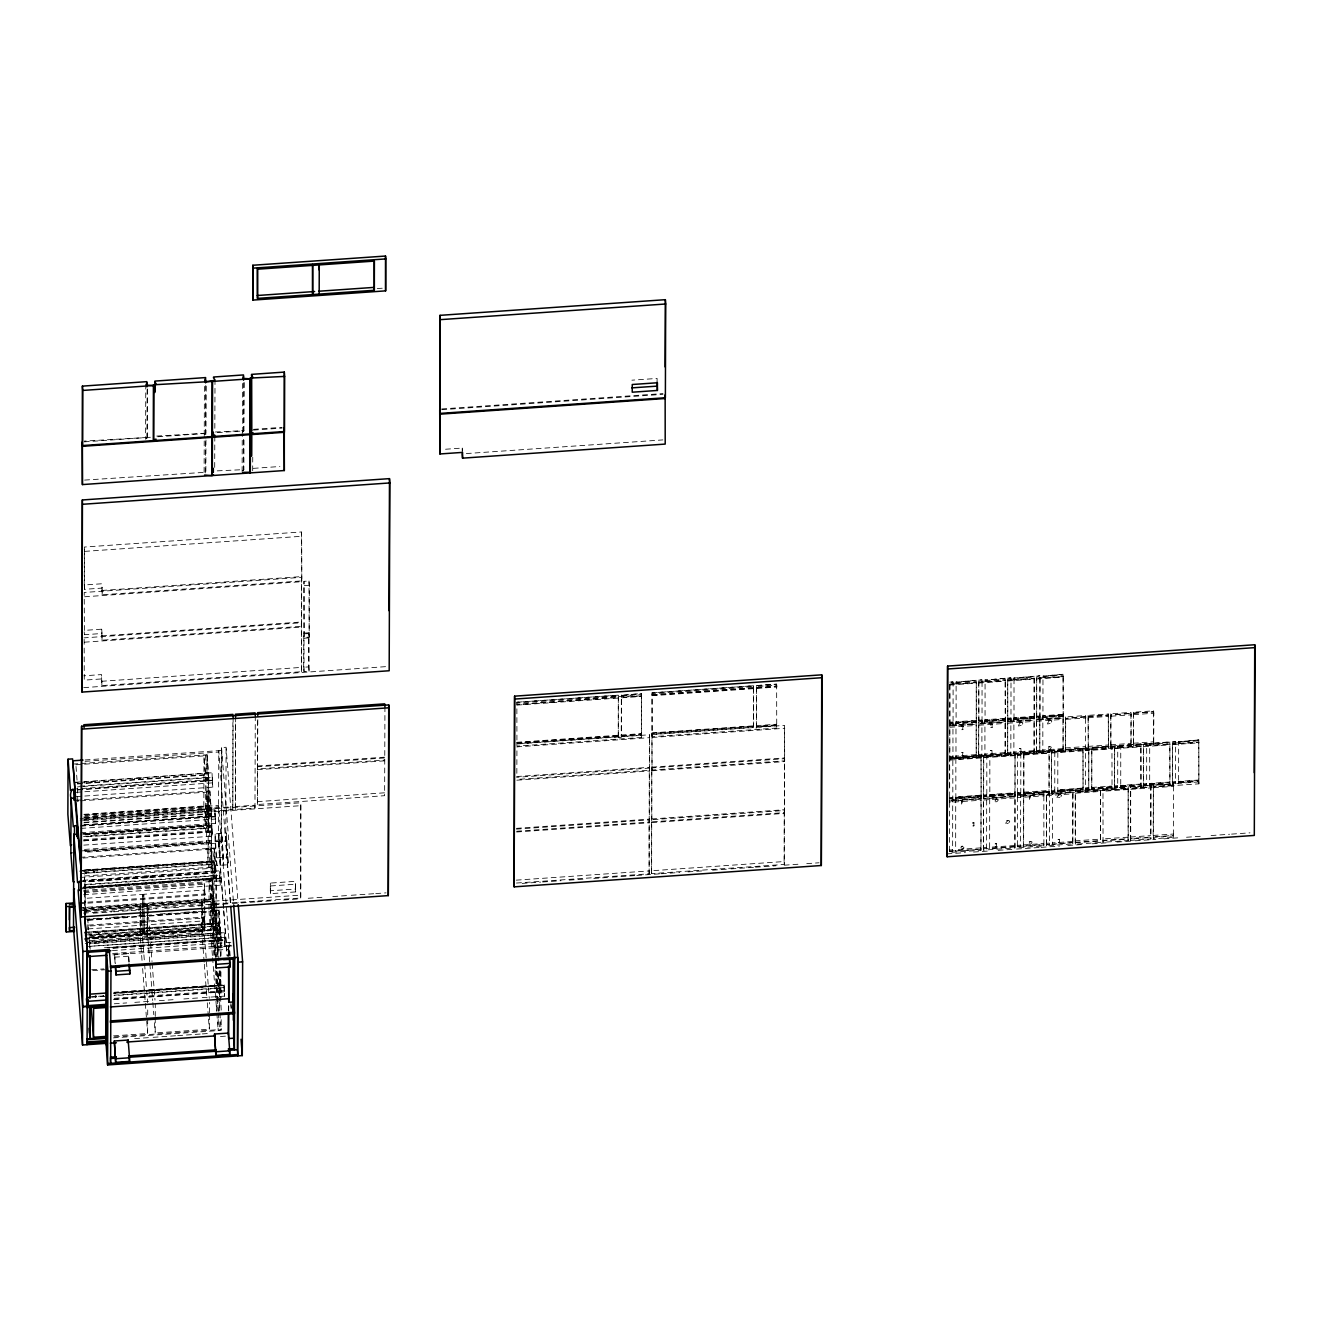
<?xml version="1.0" encoding="UTF-8"?>
<svg xmlns="http://www.w3.org/2000/svg" width="1321" height="1321" viewBox="0 0 1321 1321"><rect width="100%" height="100%" fill="white"/><g stroke="black" fill="none" stroke-linecap="round" stroke-linejoin="round"><path stroke-width="0.75" stroke-dasharray="5 3.75" d="M77.757 801.764L77.559 786.391L208.718 777.276L208.536 828.317L83.487 837.002M78.649 801.005L77.13 800.642M84.23 584.988L84.362 547.043L301.617 531.95L301.799 580.91L102.163 594.78L101.866 583.766L84.23 584.988L84.561 589.315L102.196 588.076L101.866 583.766M84.164 639.314L84.263 680.133L101.882 678.911L101.552 674.585L83.917 675.807M101.7 629.176L102.031 633.502L84.412 634.724L84.214 592.452L301.469 577.36L301.65 626.319L102.014 640.19L101.7 629.176L84.082 630.398M84.561 589.315L84.362 547.043M84.197 783.254L84.214 781.949M84.775 914.248L84.874 881.586M85.006 915.073L85.105 884.459L85.254 914.115M85.436 873.082C86.476 869.383 86.872 875.972 85.436 872.504M85.436 914.611L85.452 908.782L202.262 900.658L202.394 932.709L85.584 940.833M85.898 819.301C88.045 816.758 85.023 820.358 87.12 819.02M85.667 915.552L85.452 908.782M85.948 913.026L85.964 908.898L86.278 912.96M87.764 929.67L87.797 919.466L88.557 929.918M89.63 947.52L89.646 943.442M89.861 946.315L224.553 937.415L224.785 940.535L112.483 948.346M90.109 949.452L90.109 946.761M90.224 935.103C92.371 932.56 89.349 936.16 91.446 934.822M90.621 881.008C92.916 878.779 89.564 881.966 91.876 880.876M90.703 836.309C93.081 834.145 89.58 837.332 91.958 836.21M91.132 782.362C93.543 780.249 90.043 783.469 92.387 782.28M93.477 872.504C94.617 868.871 94.765 875.328 93.494 871.926M93.923 818.574C96.317 816.444 92.817 819.681 95.178 818.492M95.971 995.704L95.475 997.338L95.211 995.671M95.393 942.864C96.714 941.047 96.235 944.069 95.393 942.286M98.249 934.36C100.611 932.263 97.242 935.351 99.504 934.277M98.712 880.579C100.891 878.118 97.82 881.619 99.934 880.347M301.469 577.36L301.485 671.729L101.849 685.599L101.552 674.585M101.849 685.599L101.882 678.911M102.014 640.19L102.031 633.502M102.163 594.78L102.196 588.076M103.996 996.678L103.005 995.654L103.996 996.1M103.434 942.286C105.779 940.172 102.411 943.277 104.706 942.203M115.059 963.092L114.613 954.29L128.467 953.333L129.177 962.58M128.913 962.134L128.467 953.333M139.085 833.122C141.149 830.744 138.193 833.766 140.29 832.99M139.481 779.043C141.826 776.781 138.358 780.084 140.72 778.895M142.024 960.4L139.993 933.997L140.059 911.325M140.076 909.261L140.092 905.133L140.406 909.195M140.802 911.721L140.703 937.002L140.587 904.951L140.819 907.824M141.826 869.185C144.105 867.104 140.769 870.044 143.081 869.185M142.305 815.404C144.352 812.943 141.364 816.081 143.51 815.255M142.503 894.367L143.13 934.74L142.503 894.367L84.098 898.429M143.758 894.284L144.385 934.657L143.758 894.284L204.177 890.073L204.871 909.938M145.772 384.13L145.591 439.249L146.912 437.928M146.945 438.308L147.126 385.237M147.275 437.614L147.506 388.324M146.631 931.189C148.662 928.729 145.673 931.883 147.836 931.041M147.011 877.111C149.372 874.882 145.954 878.168 148.266 876.962M147.325 915.156L147.258 936.539L147.143 904.489L147.341 913.207M149.719 961.903L147.539 933.468L147.638 904.604L152.014 961.473M113.556 1035.879L147.638 1033.501L147.704 1017.005M147.704 1014.941L147.737 1006.701M151.337 992.897C153.698 990.667 150.28 993.953 152.592 992.748M151.783 938.967C154.062 936.919 150.792 939.743 153.038 938.967M209.379 1014.792L209.329 1029.224L155.201 1032.972L155.251 1018.541M155.251 1016.493L155.3 1004.109M204.161 962.2L201.667 929.72L201.766 900.856L209.263 998.329M202.394 932.709L202.245 908.435M202.245 906.503L202.262 900.658M204.111 472.175L204.243 435.93M204.243 435.17L204.425 380.052M203.517 828.614C205.696 826.17 202.641 829.638 204.738 828.383M203.83 806.471L203.995 755.43L205.515 755.331L206.984 774.965L208.503 774.866L207.017 755.678L205.515 755.331M205.267 472.901L205.581 437.053M205.597 434.229L205.779 381.175M204.177 890.073L204.078 920.869L143.659 925.063M79.144 903.762L205.019 895.011L204.194 883.221L80.35 891.824M205.96 440.042L205.861 472.258L84.131 480.117M204.54 434.295L205.993 433.238L206.175 380.167M205.184 774.453C204.061 774.7 203.962 773.809 205.184 773.875M204.871 911.985L204.805 930.463L204.078 918.078L88.342 926.12M205.019 895.011L204.194 883.221M205.531 828.515L205.762 831.636L207.281 831.074M206.274 864.661C208.619 862.547 205.217 865.635 207.529 864.595M209.775 811.177L208.289 791.527L206.786 791.642L206.604 842.666L208.124 842.567M80.977 763.521L207.017 754.753L206.852 806.718L84.858 815.189M207.034 828.416L207.281 831.536M207.447 780.496L207.199 777.854M207.958 810.665C206.869 810.896 206.885 810.087 207.958 810.087M208.305 864.727L208.553 867.847L210.056 867.27M208.784 830.959L208.784 831.883L206.852 805.793L205.333 805.893L206.819 825.542L208.322 824.965M208.999 909.459L209.098 879.522L210.584 899.155M75.627 800.295L209.808 790.965L209.626 842.914L83.586 851.682M209.379 1012.728L209.412 1002.424M209.824 864.628L210.056 867.732M209.989 814.05L210.237 816.708M210.534 910.681L210.468 930.645L208.999 910.995M210.551 908.683L210.584 898.693M210.7 933.518L88.656 941.543M211.03 926.516C212.367 924.799 211.921 927.771 211.03 925.938M211.459 872.587C213.837 870.473 210.369 873.528 212.731 872.52M211.575 867.17L211.575 868.095L209.626 841.989L208.124 842.104L209.593 861.738L211.112 861.176M83.52 840.817L212.054 831.9L211.822 824.931L79.425 834.129M75.314 782.263L212.004 772.768L75.314 782.726M76.073 796.646L212.764 787.151L212.235 777.491L77.559 786.854M212.021 908.848L212.12 878.845L79.97 888.026M83.817 845.126L212.351 836.193L211.822 824.931M77.79 789.975L212.483 780.612L212.483 779.456L75.792 788.951M212.202 933.419L213.721 932.841M212.681 848.594L214.2 848.957L216.05 872.933L214.53 873.032L212.681 848.594L211.178 848.693L213.028 872.686L212.846 923.709M212.764 787.151L212.004 772.768M214.696 467.419L214.811 435.203M214.828 428.301L215.009 379.325M213.49 930.43L213.556 910.466M213.573 908.65L213.606 898.495L80.928 907.709M213.721 933.303L213.82 901.368L212.12 879.769L210.617 879.406L212.087 899.056L214.019 899.056L216.33 929.951L88.243 938.851M80.02 857.346L214.2 848.032L214.019 899.981L79.838 909.31M214.844 868.095L214.613 861.127L80.185 870.473M84.214 818.046L214.795 808.964L80.135 818.789M214.58 926.483L214.811 929.604L213.308 929.703M214.745 875.906L214.993 878.564M80.895 832.709L215.554 823.346L215.026 813.703L80.598 823.049M215.257 956.123L214.811 947.322L228.649 946.364L229.375 955.611M80.482 881.751L215.141 872.388L214.613 861.127M215.059 841.56L215.092 833.865L226.419 833.072L228.236 864.743L216.908 865.536L215.059 841.56L226.386 840.767L226.419 833.072M80.829 826.153L215.273 816.824L215.273 815.668L80.614 825.014M215.554 823.346L214.795 808.964M215.785 988.389C218.18 986.259 214.663 989.396 217.04 988.306M215.769 959.558L216.05 872.471L83.372 881.685M216.215 934.442C217.404 930.81 217.503 937.349 216.231 933.864M216.149 910.053L216.083 926.368L89.002 935.202M216.149 908.006L216.264 875.344L83.586 884.558M216.33 929.951L216.33 929.026M214.2 848.032L216.495 878.927L216.264 875.806M216.908 865.536L215.092 833.865M216.644 1010.961L216.677 1002.986M216.694 1000.988L216.76 979.026L219.781 979.274L219.699 1000.591M217.453 910.45L218.956 910.813L220.805 934.789L219.286 934.888L217.453 910.45L215.934 910.565L217.783 934.541L217.701 956.998M217.602 985.565L217.651 971.282L219.748 998.56M221.152 1029.472L218.13 1030.149L218.163 1018.161M218.196 1010.185L216.182 971.48M218.064 991.097L219.583 990.998M218.873 833.65L220.69 865.338L218.873 833.65L221.895 833.452L223.711 865.123L221.895 833.386M218.791 960.912L218.956 909.888L208.801 910.598M84.461 933.072L219.121 923.726L88.54 933.253M219.336 988.339L219.583 991.46M219.517 937.778L219.748 940.42M219.6 929.951L219.369 922.999L84.94 932.329M83.619 894.713L220.31 885.202L219.781 875.559L85.105 884.921M82.86 880.331L219.55 870.836L82.86 880.793M85.337 888.042L220.029 878.68L220.029 877.524L83.339 887.018M219.699 1002.54L219.666 1010.284L218.163 1010.4M219.369 922.999L219.897 934.261L219.121 923.726M220.31 885.202L219.55 870.836M220.673 970.869L220.624 985.35L113.87 992.781M220.723 956.833L220.805 934.327L85.238 943.607M221.251 841.328L221.565 747.57L226.106 747.257L238.044 902.59M220.904 971.909L220.855 988.24L114.101 995.654M220.954 955.578L221.02 937.2L88.358 946.414M113.391 1037.877L221.152 1030.397L221.185 1017.847M221.218 1010.086L219.203 971.728M113.342 999.303L221.086 991.807L221.086 990.882M218.956 909.888L221.268 940.783L221.02 937.662M113.705 993.243L223.876 985.582L113.705 993.706M224.355 991.823L224.141 984.855L114.134 992.5M87.615 942.187L224.306 932.692L87.615 942.649M224.141 984.855L224.653 996.117L223.876 985.582M112.863 954.868L225.065 947.074L224.306 932.692M230.498 902.326L225.775 841.015L226.106 747.257M228.351 1010.697L228.384 1004.819M228.55 956.14L228.583 946.183L231.935 945.952M228.649 946.364L228.649 949.254L214.795 950.212M228.698 1011.093L228.731 1005.215M228.896 956.47L228.913 950.493M80.119 820.176L232.81 809.624L232.876 722.604M232.81 809.624L233.123 717.27M255.283 715.734L254.97 808.089L235.336 809.459L235.402 722.422M235.336 809.459L235.65 717.088M242.123 471.547L242.255 433.288M242.8 432.215L242.437 377.41M243.477 470.639L243.411 434.015M243.609 431.587L243.791 378.533M242.42 470.672L243.873 469.615L243.989 437.4M217.354 432.611L243.939 430.894L244.17 381.604M252.691 470.821L252.74 456.719M384.939 706.718L384.626 795.688L257.496 804.522L257.397 766.791L384.527 757.957M257.496 804.522L257.545 720.886M257.793 719.648L257.612 768.888L384.758 760.054M270.31 890.783L270.343 883.088L295.508 881.338L295.706 891.906L270.524 893.657L270.31 890.783L295.491 889.033L295.508 881.338M270.524 893.657L270.343 883.088M83.454 913.108L300.726 898.016L300.808 802.788L83.553 817.881M301.485 671.729L301.32 622.769L84.049 637.861M301.799 580.91L301.617 531.95M300.726 898.016L300.808 802.788M303.681 667.237L303.797 633.915L308.833 633.568L309.048 671.2L304.012 671.563L303.681 667.237L308.718 666.89L308.833 633.568M304.012 671.563L303.979 581.339L308.998 580.992L309.345 585.302L309.164 637.118L304.127 637.465L303.979 581.339M309.164 637.118L308.998 580.992M462.218 453.846L462.234 448.067L443.361 449.388M516.858 702.211L618.311 695.16L516.858 702.211L516.94 746.101L641.544 737.448L641.478 693.542L621.332 695.407L641.478 693.542M516.841 773.33L516.94 746.877L649.602 737.663L649.387 734.773L516.709 744.004M641.445 735.087L621.299 736.491L621.431 697.306L641.577 695.903L641.461 694.466L621.332 695.87L621.299 737.415L618.278 737.613L618.162 735.714L516.709 742.765M618.278 737.613L618.311 696.084L516.858 703.119M618.311 695.16L618.278 736.689L516.825 743.74M621.184 735.962L641.329 734.113L621.184 735.962L621.299 737.415M641.544 737.448L641.461 694.466M641.577 695.903L621.448 696.382L516.957 704.572L618.41 697.521M516.461 883.039L649.139 873.808L649.09 819.912L516.428 829.126M649.139 873.808L649.272 768.112L516.594 777.326M516.643 831.239L649.321 822.009L649.387 734.773M649.602 737.663L649.486 770.209L516.825 779.44M651.435 870.77L651.616 819.73L784.278 810.516L784.327 864.429L651.649 873.643L651.435 870.77L784.113 861.54L784.278 810.516M651.649 873.643L651.781 767.93L784.459 758.716L784.509 812.63L651.831 821.844L651.781 767.93M651.897 734.608L784.575 725.394L784.674 760.83L652.013 770.044L652.046 693.74L753.498 686.689L753.465 727.293L652.013 734.344M651.897 733.37L753.366 726.319L651.897 733.37L652.013 770.044M652.046 692.815L753.498 685.764L652.046 692.815L652.128 736.705L776.731 728.053L776.649 685.071L756.52 686.474L756.487 728.02L753.465 728.218L753.498 686.689M657.082 382.281L657.098 378.433L631.917 380.184M652.145 694.714L776.765 686.045M756.52 685.549L776.665 684.146L756.52 685.549L756.619 687.448M756.52 686.474L756.487 727.095L776.632 725.691M784.509 812.63L784.575 725.394M949.469 787.035L949.568 758.171L952.837 757.94L952.821 798.561L949.535 799.255L952.821 799.023M955.859 757.28L981.041 755.067L981.123 798.957L949.65 801.153L949.799 723.66L953.068 723.446L953.102 682.825L949.816 683.056L949.799 758.898L976.236 757.049L976.12 720.853L955.975 722.257M949.832 682.131L953.102 681.9L949.832 682.131L949.915 726.022L976.335 724.189L976.269 680.282L956.123 682.148L976.269 680.282M949.65 802.375L949.469 852.491L980.942 850.295L981.123 800.196L981.008 798.759L949.535 800.939L952.804 800.245L952.705 797.124L949.436 797.356L949.65 802.375L981.123 800.196M949.37 851.517L952.639 851.285L952.705 798.809L949.419 799.04M949.37 851.054L980.826 849.32L955.661 851.071L955.727 798.611L980.892 796.86M976.12 755.612L955.975 757.478L955.975 723.479L976.12 722.075M976.236 757.049L976.236 721.827L956.09 723.231L956.123 682.61L976.252 681.207L976.236 722.29L956.09 723.693M978.63 755.447L981.899 755.678L981.916 721.679L978.63 721.91L978.745 723.347L982.015 723.115L981.916 720.919L978.63 721.134L981.916 720.457M978.745 756.883L978.745 723.809L1005.182 721.976L1005.182 755.051L978.745 756.883L978.531 754.473L978.745 721.646L982.031 721.431L982.048 680.81L978.778 681.042L978.861 724.024L1005.298 722.174L1005.215 678.284L985.07 680.133L1005.215 678.284M978.778 680.117L982.048 679.886L978.778 680.117L978.861 724.024M980.942 850.295L981.008 796.596L955.843 798.346L955.859 757.726L981.041 755.992L981.123 798.957M983.518 798.578L1014.99 796.398L1015.106 797.834L1014.924 847.933L983.468 850.13L983.418 796.679L986.688 796.447L986.622 848.924L983.352 849.155M983.468 850.13L983.551 755.81L986.82 755.579L986.804 796.2L983.534 796.431M986.936 756.553L983.666 757.247L986.936 757.016C988.785 753.399 980.942 754.241 983.782 757.759L983.633 798.792L1015.106 796.596L1015.023 752.706L1015.139 755.067L989.957 756.817L989.842 754.918L1015.023 753.168M1005.066 753.614L984.921 755.463L984.921 721.464L1005.066 720.077M1014.825 846.959L989.644 848.709L989.71 796.249L1014.875 794.499L1014.99 795.936L989.825 797.686L989.71 794.548L1014.891 792.798L1015.023 753.63L989.842 755.364L989.825 795.985L1014.99 794.235M1005.182 755.051L1005.182 719.813L985.053 721.216L985.07 680.596L1005.215 679.209L1005.314 680.645L985.185 682.032L985.07 679.671M1005.298 722.174L1005.215 679.209M1007.593 753.432L1010.862 753.664L1010.862 719.664L1007.593 719.895M1007.692 754.869L1007.708 719.648L1010.978 719.417L1010.994 678.796L1007.725 679.027L1007.692 754.869L1034.128 753.036L1034.029 716.824L1013.884 718.228M1007.725 678.102L1010.994 677.871L1007.725 678.102L1007.807 722.009L1034.244 720.16L1034.161 676.269L1014.016 678.119L1034.161 676.269M1034.013 751.599L1013.884 753.449L1013.884 719.466L1034.013 718.063M1014.924 847.933L1014.875 794.499M1015.139 755.067L989.957 756.355M1043.772 844.945L1023.626 846.348L1023.692 793.888L1043.838 792.484L1043.887 845.935L1017.451 847.768L1017.533 753.449L1020.819 753.218L1020.918 754.654L1017.649 754.885L1017.533 753.449M1017.335 846.794L1020.605 846.563L1020.671 794.086L1017.401 794.317M1020.819 753.218L1020.786 793.838L1017.517 794.07M1023.808 794.548L1023.825 753.003L1049.006 751.269L1048.99 792.336L1020.786 794.763L1020.671 792.402L1017.401 792.633L1017.616 796.431L1049.089 794.235L1049.237 753.218L1049.006 750.345L1023.841 752.095L1023.94 753.994L1049.122 752.243M1023.626 846.348L1023.692 793.888M1023.825 753.003L1023.808 793.624L1048.99 792.336M1023.94 753.994L1020.918 753.73M1034.128 753.036L1034.161 677.194L1014.016 678.581L1014 719.202L1034.128 717.798M1034.029 716.824L1013.884 718.69M1036.638 719.78L1063.075 717.947L1063.19 719.384L1063.075 751.022L1036.655 752.854L1036.539 717.881L1039.809 717.65L1039.809 751.649L1036.539 751.88M1036.655 752.854L1036.539 716.659L1039.809 716.428L1039.809 751.649M1042.946 718.112L1036.655 718.096L1036.671 677.013L1039.957 676.781L1039.924 717.402L1036.655 717.633M1036.688 676.088L1039.957 675.857L1036.688 676.088L1036.754 719.995L1063.19 718.162L1063.108 674.255L1042.979 676.121L1063.108 674.255M1039.809 716.428L1036.539 717.121M1039.924 717.402L1039.957 675.857M1062.976 750.047L1042.83 751.451L1042.83 717.452L1062.976 716.048L1063.075 717.485L1042.946 718.888L1042.83 716.213L1062.976 714.81L1042.83 716.676M1063.091 715.8L1042.946 717.187L1042.963 676.583L1063.108 675.18L1063.223 676.616L1043.078 678.02L1042.979 675.658M1046.397 845.754L1046.463 794.202L1072.9 792.369L1072.999 793.805L1072.834 843.921L1046.397 845.754L1046.348 792.303L1049.617 792.088L1049.733 793.525L1046.463 793.739L1046.348 792.303M1048.874 791.362L1023.692 793.112L1048.874 791.362L1049.089 794.235M1072.834 843.921L1072.718 842.484L1046.282 844.78L1049.568 844.548L1049.617 792.088M1083.104 749.882L1057.923 752.095L1057.824 750.196L1082.989 747.983L1083.071 791.873L1051.615 794.07L1051.533 751.088L1054.802 750.856L1054.769 791.477L1051.499 791.708M1051.533 750.625L1054.802 749.932L1054.901 752.293L1051.632 752.524L1051.533 750.163L1051.615 794.07M1051.632 752.524L1054.918 751.831M1072.718 842.484L1052.573 844.334L1052.639 791.873L1072.784 790.47L1072.9 791.906L1052.754 793.31L1052.639 791.873M1082.972 789.975L1054.769 792.402L1054.67 790.041L1051.384 790.272M1063.075 751.022L1062.976 716.048M1063.19 718.162L1063.108 675.18M1063.223 676.616L1043.078 677.557M1065.486 749.403L1065.486 716.956L1085.631 715.553L1085.845 717.964L1065.7 719.367L1065.601 751.302L1065.486 749.866L1085.631 748.479L1085.73 749.915M1072.718 842.947L1072.784 790.47M1075.244 842.765L1075.294 790.751L1100.476 789.017L1100.525 842.451L1075.344 844.202L1075.244 842.765L1100.41 841.015L1100.525 842.451M1075.344 844.202L1075.294 790.751M1083.071 791.873L1082.989 748.908L1057.824 750.642L1057.791 791.262L1082.972 789.512M1111.919 787.498L1091.773 788.901L1091.807 748.297L1111.952 746.893L1112.034 789.875L1085.598 791.708L1085.631 715.553M1088.141 715.371L1088.256 749.734L1088.141 715.371L1108.286 713.984L1108.402 748.33L1108.286 713.984M1085.383 788.373L1088.653 788.142L1085.367 788.835L1085.598 791.708M1085.482 789.347L1088.768 789.116L1088.785 748.495L1085.515 748.726M1111.919 787.96L1085.482 789.809L1085.383 787.91L1088.653 787.679M1088.768 789.116L1088.785 747.57L1085.515 748.264M1088.9 749.469L1091.922 749.271M1111.803 786.523L1091.674 788.389L1111.803 786.986M1091.773 788.901L1091.807 747.372L1111.952 745.969L1112.166 748.842L1085.73 750.675L1085.515 747.802M1075.244 842.303L1100.41 840.552L1100.476 789.017M1103.035 842.286L1102.985 788.835L1128.167 787.085L1128.217 840.536L1103.035 842.286L1102.936 840.85L1128.101 839.099L1128.167 787.085M1110.796 746.728L1110.796 713.802L1130.941 712.399L1131.156 714.826L1131.057 746.761L1130.941 745.325L1110.796 746.728L1110.911 748.165L1110.911 714.777L1131.057 713.373L1110.911 715.239L1110.796 713.802M1120.869 747.257L1120.753 745.358L1140.898 743.954L1140.981 787.861L1114.544 789.694L1114.462 746.712L1117.731 746.481L1117.847 747.934L1114.577 748.148L1114.462 746.712M1114.544 789.694L1114.693 748.66C1111.836 745.325 1119.25 744.35 1117.847 747.471M1140.981 787.861L1140.898 744.879L1120.753 746.282L1120.736 786.887L1140.865 785.962L1114.445 787.795L1117.715 787.101L1117.731 746.481M1150.822 785.516L1150.756 837.052L1130.627 838.455L1130.512 837.019L1130.677 786.903L1150.822 785.516L1150.938 786.953L1130.793 788.356L1150.938 786.49L1150.872 838.951L1130.726 840.354L1130.627 838.918L1150.756 837.514L1150.872 838.951M1130.941 744.862L1130.941 712.399M1130.726 840.354L1130.677 786.903M1133.468 744.681L1133.451 712.234L1153.596 710.83L1153.827 713.241L1153.712 745.193L1153.596 743.756L1133.468 745.143L1133.567 746.58L1133.451 712.234M1143.392 785.318L1146.661 785.087L1146.678 744.483L1143.408 744.697L1143.392 785.78L1169.828 783.947L1149.683 784.889L1149.699 744.268L1169.845 742.864L1169.927 785.846L1143.491 787.679L1143.276 784.344L1146.545 784.113M1143.276 784.344L1146.545 784.575M1143.491 787.679L1143.639 746.662C1140.799 743.145 1148.643 742.286 1146.793 745.919L1143.524 746.134M1153.167 835.45L1173.312 834.046L1173.428 835.483L1153.283 836.887L1153.167 835.45L1153.349 785.335L1173.477 783.931L1173.708 786.358L1153.563 787.745L1153.398 838.785L1173.527 837.382L1173.477 783.931M1153.596 743.294L1153.596 710.83M949.683 723.925L952.953 723.693L952.953 757.693L949.683 757.924L1169.845 741.94L1149.716 743.806L1149.815 745.705L1169.96 744.301M1169.927 785.846L1169.845 741.94M1178.778 743.228L1198.907 742.286L1178.761 743.69L1178.662 741.791L1198.808 739.925L1198.89 783.832L1172.454 785.665L1172.371 742.699L1175.64 742.468L1175.607 783.072L1172.338 783.766L1198.774 781.933M1172.371 741.775L1175.64 741.543L1172.371 741.775L1172.454 785.665M1198.89 783.832L1198.791 740.85L1178.662 742.253L1178.629 782.874L1198.774 781.471M1198.808 739.925L1178.662 741.791M139.035 832.247L140.29 832.247M139.481 778.3L140.72 778.317M141.826 868.442L143.081 868.458M142.255 814.512L143.51 814.512M146.581 930.298L147.836 930.314M147.027 876.368L148.266 876.384M151.354 992.17L152.592 992.17M151.783 938.389L153.038 938.24M87.12 818.442L85.865 818.574M86.691 872.537L85.485 872.785L86.691 872.966M91.876 880.314L90.67 880.579M91.446 934.244L90.191 934.376M94.947 996.81L96.202 996.678M96.202 996.1L94.996 996.381M92.387 781.702L91.166 781.949M91.958 835.632L90.703 835.731M95.178 818.062L93.923 817.996M94.732 872.57L93.543 872.207L94.749 871.843M99.934 879.769L98.712 880.001M99.488 933.864L98.249 933.782M104.706 941.625L103.434 941.708M147.325 437.466L84.23 441.098M242.255 432.528L242.8 431.439M204.738 827.97L203.484 827.887M207.529 864.017L206.274 864.083M212.731 871.943L211.492 872.157M217.486 933.798L216.281 934.145L217.486 934.376M217.04 987.728L215.785 987.811M961.094 846.2C969.746 848.297 955.232 851.781 962.596 846.051M961.325 849.073L962.827 848.924M972.553 823.016L974.006 822.818L973.742 825.972L972.768 825.906L972.504 822.966L974.006 822.818M995.126 843.888L996.595 843.69L996.315 846.827L995.357 846.761L995.093 843.838L996.595 843.69M1006.536 820.671C1016.196 819.994 1000.047 828.25 1007.989 820.457M1006.718 823.478L1008.22 823.33M1029.208 841.576C1037.431 840.305 1024.171 849.337 1030.562 841.378M1029.29 844.35L1030.793 844.202M1058.071 839.512L1059.525 839.314L1059.26 842.468L1058.286 842.385L1058.022 839.462L1059.525 839.314M961.457 752.64L962.926 752.458L962.415 755.629L961.424 752.59L962.926 752.458M990.37 750.576L991.873 750.444L992.104 753.333L991.179 753.63L990.37 750.576L991.856 750.51M990.585 753.449L992.104 753.333M1019.317 748.561L1020.819 748.446L1021.05 751.319L1020.126 751.616L1019.317 748.561L1020.803 748.495M1019.531 751.434L1021.05 751.319M1048.379 746.662C1056.866 746.018 1043.012 754.06 1049.782 746.431M1048.494 749.436L1049.997 749.304M205.927 434.312L205.482 433.453L156.076 436.871M961.506 804.109C962.745 796.332 961.424 806.025 962.86 804.208M962.728 801.269L961.275 801.352M995.324 799.04C1004.059 798.528 989.644 806.421 996.744 798.842M995.456 801.797L996.959 801.715M1029.439 799.436C1031.09 791.329 1028.877 801.814 1030.958 799.354M1058.171 794.548C1068.722 794.747 1050.591 801.566 1059.657 794.532M1058.402 797.438L1059.904 797.339M961.523 726.22L963.009 726.038L962.613 729.836L961.506 726.154L963.009 726.088M961.738 729.704L963.24 729.588M990.453 724.139L991.955 724.024L992.187 727.574L991.163 727.838L990.453 724.139L991.922 724.139M990.684 727.64L992.187 727.574M1019.482 722.24C1029.62 721.216 1012.58 731.553 1020.918 722.075M1019.63 725.625L1021.133 725.559M1048.428 720.226C1058.55 719.037 1041.741 729.572 1049.865 720.061M1048.593 723.677L1050.079 723.545M972.768 825.906L974.238 825.691M995.357 846.761L996.81 846.563M1058.286 842.385L1059.739 842.187M961.671 755.513L963.141 755.348M1030.694 796.546L1029.224 796.563M377.245 288.556L383.354 288.127M441.759 408.949L662.977 393.575M441.759 409.708L662.977 394.335M156.737 436.062L205.993 433.238M215.373 431.984L244.005 430.596M253.434 429.342L282.067 427.344M84.263 441.858L154.012 437.02M253.434 430.101L282.067 428.12M217.238 470.87L243.873 469.615M253.302 468.361L279.887 466.511M466.313 453.565L662.828 439.91M84.693 551.369L301.948 536.26M101.833 590.47L301.469 576.6M84.544 596.778L301.799 581.686M304.309 585.665L309.345 585.302M101.684 635.88L301.32 622.009M84.379 642.188L301.65 627.095M303.797 633.139L308.833 632.792M304.127 638.225L309.164 637.878M101.519 681.289L301.155 667.419M83.768 687.63L386.805 666.577M652.145 695.176L753.597 688.125M756.619 687.911L776.765 686.507M517.072 705.084L641.692 696.415M652.26 695.688L776.88 687.036L776.665 684.146M953.217 683.337L956.239 683.122M982.163 681.322L985.185 681.108M1011.11 679.308L1014.132 679.11M1043.078 677.095L1036.787 678.449L1040.056 678.218M949.931 684.03L953.201 683.799M956.222 683.584L976.368 682.197M978.894 682.016L982.163 681.785M985.185 681.57L1005.314 680.183M1007.84 680.001L1011.11 679.77M1014.132 679.572L1034.277 678.168M949.931 684.493L953.201 684.261L953.102 681.9M976.368 682.643L956.222 684.047L956.123 681.686M978.878 682.478L982.163 682.247L982.048 679.886M1007.84 680.464L1011.11 680.232L1010.994 677.871M1034.277 678.631L1014.132 680.034L1014.016 677.673M950.047 685.005L976.483 683.172M978.993 682.99L1005.43 681.157M1007.956 680.976L1034.376 679.143M1036.902 678.961L1063.339 677.128M85.089 759.955L221.796 750.444L221.482 842.815L84.775 852.309M85.089 761.342L218.758 752.045M72.837 764.083L78.946 763.654M75.858 764.793L203.995 755.893L205.482 775.08L77.328 783.98L76.007 766.246M516.709 742.303L618.178 735.252M621.2 735.037L641.329 733.65M651.914 732.907L753.366 725.856M756.388 725.658L776.517 724.255L776.731 728.053M776.517 724.717L756.372 726.583L776.517 725.179M618.162 736.177L516.709 743.228L516.94 746.101M652.128 737.481L784.79 728.267M257.397 766.015L384.527 757.181L384.741 760.83L257.612 769.664M949.683 722.224L952.969 721.993L953.068 725.13L949.799 725.361M976.12 720.391L955.991 721.794L956.09 724.915L976.236 723.528M978.646 720.209L981.916 719.995L982.015 721.893L978.745 722.108M1005.066 718.376L984.938 719.78L985.037 721.679L1005.182 720.275M1007.593 718.211L1010.862 717.98L1010.961 721.101L1007.692 721.332M1034.029 716.362L1013.884 717.765L1013.983 720.903L1034.128 719.499M1036.539 716.197L1039.809 715.965M1062.976 714.364L1042.83 715.751L1042.946 717.187M952.953 722.455L949.683 723.148L952.953 722.917M984.938 720.242L1005.066 718.839L984.938 720.705L985.037 722.917L1005.182 721.514M1010.862 718.442L1007.593 719.119L1010.862 718.905M77.345 783.518L208.503 774.403L208.091 861.853L206.621 842.204L80.515 850.972M955.975 722.719L976.12 721.316M949.799 724.123L953.068 723.891M1007.708 720.11L1010.978 719.879M1014 719.664L1034.128 718.261M1042.946 717.65L1063.091 716.263M953.068 724.354L956.09 724.156M982.015 722.356L985.037 722.141M1010.978 720.341L1014 720.127M1036.655 719.318L1039.924 719.103M949.799 725.823L976.219 723.991M1007.692 721.794L1034.128 719.962M1085.73 716.527L1065.601 718.393L1085.73 716.989M1088.256 716.362L1108.402 714.958M1088.256 716.824L1108.385 715.421M949.898 727.26L976.335 725.427M978.861 725.246L1005.281 723.413M1007.807 723.231L1034.244 721.398M1036.754 721.216L1063.19 719.384M1088.372 717.798L1108.501 716.395M1111.027 716.213L1131.156 714.826M1133.682 714.644L1153.827 713.241M77.807 789.529L212.235 780.199M76.09 792.336L212.78 782.841M80.68 800.856L206.786 792.105L208.256 811.276M208.289 791.989L209.808 791.89L211.277 811.077M516.594 776.55L649.272 767.336M651.781 767.171L784.459 757.94M516.825 780.199L649.486 770.985M652.013 770.804L784.674 761.59M257.281 801.649L384.411 792.815L384.626 795.688M83.817 814.33L203.83 806.008L205.3 825.642L205.482 774.618L203.995 755.43M84.907 814.677L218.576 805.381L230.25 956.982M84.907 816.064L218.576 806.768M1065.387 747.967L1085.515 746.563L1085.631 748.016M1088.042 746.398L1108.17 744.994M1110.697 744.829L1130.826 743.426M1133.352 743.244L1153.497 741.841M949.568 756.471L952.837 756.256L952.953 759.377L949.683 759.608M976.004 754.638L955.859 756.041L955.975 759.179L981.14 757.428M978.531 754.473L981.8 754.241L981.899 755.678M1004.951 752.623L984.822 754.027L984.921 755.463M1007.477 752.458L1010.747 752.227L1010.862 753.664M1033.914 750.625L1013.768 752.012L1013.884 753.449M1036.424 750.444L1039.693 750.212M1062.86 748.611L1042.715 750.014L1042.83 751.451M83.553 817.105L232.595 806.751M235.105 806.57L254.738 805.216L254.97 808.089M949.568 757.709L952.837 757.478M1088.141 748.297L1108.286 746.893M952.953 758.452L955.975 758.254M986.936 756.091L989.957 755.893M1054.918 751.368L1057.939 751.17M1117.847 747.009L1120.869 746.794M1146.793 744.994L1149.815 744.78M84.197 819.433L211.277 810.615L210.997 899.733L212.516 899.172L214.365 923.61L215.868 923.032M949.683 759.146L952.953 758.915M955.975 758.716L981.14 756.966M1017.649 754.423L1020.918 754.192C1022.322 751.088 1014.908 752.062 1017.764 755.397L1049.237 753.218M1057.923 751.632L1169.96 743.839M1172.47 743.673L1175.756 743.442M1023.94 754.456L1049.122 752.706M1085.614 750.163L1088.9 749.932M1091.922 749.734L1112.051 748.33L1111.952 746.431M1141.014 746.315L1120.869 747.719L1120.753 746.282M949.799 760.12L981.255 757.94M983.782 757.759L1015.238 755.579M1051.747 753.036L1083.22 750.856M1114.693 748.66L1141.113 746.827M1143.639 746.662L1170.076 744.813M1172.586 744.648L1199.022 742.815M83.784 820.754L301.039 805.661M84.412 822.323L211.509 813.488L211.327 864.512L80.697 873.594M83.669 825.047L211.74 816.147L209.808 790.965M80.581 825.741L215.026 816.395M80.911 828.399L215.571 819.037M83.273 833.667L205.3 825.179M83.256 834.129L208.322 825.427M85.072 834.443L211.575 825.658L212.351 836.193M85.072 834.905L211.575 826.12M83.487 836.54L211.822 827.623M83.735 839.661L212.054 830.744M83.817 840.817L212.367 831.883M84.461 849.436L221.251 839.941M84.461 850.823L225.775 841.015M980.909 795.159L955.727 796.91L955.826 800.047L981.008 798.297M983.418 794.994L986.688 794.763L986.804 797.884L983.518 798.115M1023.692 792.187L1048.874 790.437M1082.857 788.076L1057.692 789.826L1057.791 792.187M1091.674 787.465L1111.803 786.061L1112.034 789.875M1114.33 785.896L1117.599 785.665L1117.715 788.026M1140.766 784.063L1120.621 785.45L1120.736 787.811M1143.276 783.881L1146.545 783.65L1146.661 786.012M1169.712 782.049L1149.567 783.436L1149.683 785.813M1172.222 781.867L1175.508 781.636L1175.607 783.997M1198.659 780.034L1178.53 781.438L1178.629 783.799M83.041 858.072L211.178 849.155L213.028 873.131L84.874 882.048L84.263 873.594M949.436 797.818L952.705 797.587M955.727 797.372L980.892 795.622L955.727 797.834M986.688 795.225L983.418 795.903L986.688 795.688M989.71 795.011L1014.891 793.26L989.71 795.473M1017.401 793.095L1020.671 792.864M1054.67 790.503L1051.384 791.18L1054.653 790.965L1054.769 792.402M1057.675 790.288L1082.857 788.538L1057.675 790.751M1117.599 786.127L1114.33 786.821L1117.599 786.589M1120.621 785.912L1140.766 784.525L1120.621 786.375M1149.567 783.898L1169.712 782.511L1149.567 784.36M1175.508 782.098L1172.222 782.792L1175.492 782.56M1178.53 781.9L1198.659 780.496L1178.514 782.362M516.428 828.35L649.09 819.136M651.616 818.97L784.278 809.74M949.436 798.264L952.705 798.049M1017.401 793.541L1020.671 793.327M955.843 798.809L981.008 797.058M983.534 796.893L986.804 796.662M989.825 796.447L1014.99 794.697M1017.517 794.532L1020.786 794.301M1051.499 792.171L1054.769 791.94M952.821 799.486L955.826 799.271M986.804 797.124L989.825 796.91M1017.517 795.754L1020.786 795.523L1020.671 794.086M1023.808 795.325L1043.937 793.921L1043.838 792.484M1075.41 791.741L1100.591 789.991L1075.41 792.204M1103.101 789.809L1128.283 788.059M1173.593 784.922L1153.448 786.771L1173.593 785.368M1103.101 790.272L1128.283 788.521M516.643 831.999L649.321 822.785M651.831 822.603L784.509 813.389M1075.525 793.178L1100.69 791.428M1128.382 789.496L1103.217 791.246L1102.985 788.835M1130.908 789.331L1151.053 787.927M983.633 800.014L1015.106 797.834M1046.562 795.655L1072.999 793.805M216.941 857.841L228.269 857.048M84.016 870.011L208.091 861.391M80.482 870.721L211.112 861.639M79.706 871.216L214.365 861.87L215.141 872.388M83.784 871.398L214.365 862.332M84.247 872.884L214.596 863.835M84.478 876.005L214.844 866.939M80.185 877.458L215.141 868.079M84.362 887.184L216.512 878.003M83.834 887.679L219.781 878.25M80.961 888.884L209.098 879.984M83.636 890.404L220.326 880.892M84.412 892.55L204.194 884.228M270.557 885.962L295.739 884.211M79.144 902.755L205.019 894.003M82.81 908.154L210.997 899.271L215.472 956.734M1075.129 840.866L1100.31 839.116M1128.002 837.184L1102.82 838.934L1102.936 840.387L1128.101 838.637M1130.512 837.019L1150.657 835.615M83.24 910.235L300.494 895.143M516.247 880.149L648.925 870.935M949.254 850.08L952.524 849.849L952.639 851.285M980.727 847.884L955.545 849.634L955.661 851.071M983.237 847.719L986.506 847.488L986.622 848.924M1014.71 845.523L989.528 847.273L989.644 848.709M1023.511 844.912L1043.656 843.508L1043.887 845.935M1046.182 843.343L1049.452 843.112L1049.568 844.548M1072.602 841.494L1052.474 842.897L1052.573 844.334M81.159 910.582L213.82 901.368M84.693 910.796L210.799 901.583L215.075 957.081M213.82 901.83L212.318 901.467L216.578 956.982M983.352 848.693L1014.825 846.497M1017.335 846.332L1043.772 844.482M85.683 911.655L202.493 903.547M93.23 913.207L111.658 911.919M113.705 911.787L136.228 910.219M138.276 910.07L156.704 908.798M164.894 908.221L181.274 907.098M189.464 906.52L205.845 905.38M214.035 904.819L230.415 903.68L218.774 750.658L218.46 843.029L223.497 908.584M232.463 903.531L254.986 901.962M257.034 901.83L275.462 900.542M283.652 899.981L300.032 898.841M308.222 898.263L324.603 897.124M332.793 896.563L349.173 895.423M351.221 895.275L373.744 893.723M375.791 893.574L386.029 892.864M522.142 883.402L540.57 882.131M542.617 881.982L561.045 880.711M569.235 880.133L585.616 878.993M593.806 878.432L610.186 877.293M612.234 877.144L634.757 875.592M636.805 875.443L659.328 873.875M661.375 873.742L679.803 872.454M687.993 871.893L704.374 870.754M712.564 870.176L728.944 869.036M730.992 868.904L753.515 867.336M755.562 867.187L776.038 865.767M784.228 865.205L798.561 864.198M806.751 863.637L819.037 862.778M946.959 853.894L965.387 852.606M973.577 852.045L989.957 850.906M998.148 850.344L1014.528 849.205M1016.576 849.056L1039.099 847.488M1041.146 847.355L1059.574 846.067M1067.764 845.506L1084.145 844.367M1092.335 843.789L1108.715 842.649M1116.906 842.088L1133.286 840.949M1135.333 840.8L1155.809 839.38M1163.999 838.818L1178.332 837.811M1186.522 837.25L1202.903 836.11M1211.093 835.549L1229.521 834.261M1231.568 834.112L1249.996 832.841M84.775 919.218L101.04 918.078M113.243 917.236L125.445 916.394M139.663 915.403L147.803 914.826M160.006 913.983L172.192 913.141M184.395 912.283L196.598 911.44M88.986 919.333L107.298 918.062M109.329 917.93L129.673 916.51M137.813 915.948L154.078 914.809M156.109 914.677L178.484 913.125M180.515 912.976L202.889 911.424M87.797 919.928L215.934 911.028L217.783 935.004L89.646 943.904L89.184 937.448M87.995 920.324L212.021 911.721L212.021 910.796L210.501 910.896L211.987 930.545L213.49 929.967M88.358 925.129L204.078 917.088L204.904 927.87L89.184 935.912M88.012 928.927L142.387 925.146M84.709 932.147L212.846 923.247M84.924 935.02L219.369 925.691M89.184 936.919L204.904 928.878M89.878 937.481L139.993 933.997M147.539 933.468L201.667 929.72M89.448 937.662L202.163 929.835M85.171 938.141L219.6 928.795M84.362 938.934L210.468 930.182M84.94 939.314L219.913 929.951M104.409 947.751L224.785 939.38M107.414 947.768L221.268 939.858M112.516 947.9L224.537 940.123L225.065 947.074M112.417 950.592L231.34 942.319M112.632 953.465L231.571 945.209M114.597 957.18L128.451 956.222M91.694 969.746L103.897 968.904M92.734 970.605L104.937 969.746M113.87 992.319L217.602 985.103M220.624 984.888L219.121 985.466L218.048 971.018M89.696 996.893L103.946 995.902M114.101 995.192L224.124 987.547M91.727 997.206L104.508 996.315M114.333 998.313L224.372 990.667M114.184 999.469L224.669 991.807M114.283 1003.778L126.717 1002.92M134.792 1002.358L151.205 1001.219M159.362 1000.658L175.792 999.502M183.85 998.957L200.412 997.801M202.212 997.669L225.016 996.084M114.399 1036.886L218.13 1029.686M134.659 1038.603L151.073 1037.464M153.12 1037.332L175.676 1035.763M177.724 1035.614L200.28 1034.046M202.328 1033.914L210.534 1033.336M220.442 1036.506L226.37 1036.093M89.168 940.816L89.184 940.42M1178.662 741.329L1178.778 742.765L1175.756 742.98L1175.64 741.543M1175.64 742.006L1175.74 743.905L1172.47 744.136L1172.371 742.699M1173.527 837.382L1173.411 835.945L1153.283 837.349L1153.398 838.785M1153.349 785.335L1153.563 787.745M1128.101 839.099L1128.217 840.536M1091.674 787.927L1091.773 789.826M1088.653 788.142L1088.752 790.041M1065.486 716.956L1065.7 719.367M1020.605 846.563L1020.506 845.126L1017.22 845.357L1017.451 847.768M1014.891 792.798L1015.106 796.596M949.683 757.461L949.799 758.898M784.113 861.54L784.327 864.429M753.498 685.764L753.614 687.663M621.332 694.945L621.431 697.306M462.234 448.067L462.449 450.956M308.718 666.89L309.048 671.2M295.491 889.033L295.706 891.906M221.565 747.57L233.619 904.109M226.386 840.767L228.236 864.743M228.583 946.183L229.094 955.166M218.46 841.642L227.295 956.371M230.911 1003.481L231.225 1007.576M223.662 910.631L227.129 955.71M230.911 1004.868L231.225 1008.963M212.235 777.491L212.483 780.612M215.026 813.703L215.273 816.824M219.781 875.559L220.029 878.68M224.553 937.415L224.785 940.535M207.017 754.753L208.949 780.86L208.718 777.739M211.509 813.951L211.74 817.072M206.786 791.642L208.256 810.813M208.487 813.703L208.718 817.27L208.487 814.165M219.55 970.902L221.086 991.807M212.12 878.845L218.114 956.602M219.22 970.935L221.251 997.537M214.134 905.942L217.932 955.281M216.578 971.051L219.732 1010.978M219.88 1013.025L221.152 1030.397M212.202 932.956L213.936 956.024M215.059 969.961L217.106 997.14M217.271 998.742L218.213 1011.539M218.378 1013.124L219.633 1030.033M210.7 933.055L212.433 956.14M212.598 957.725L216.71 1011.176M216.859 1013.24L218.13 1030.149M204.326 964.231L207.133 1000.79M207.298 1002.821L208.388 1017.038M208.536 1019.069L209.329 1029.224M152.163 963.504L154.986 1000.047M149.884 963.934L152.691 1000.492M152.856 1002.523L153.797 1014.71M154.408 1022.817L155.201 1032.972M140.554 911.226L144.468 962.002M144.616 964.033L147.589 1002.606M142.635 968.524L146.548 1019.284M146.714 1021.315L147.638 1033.501M114.613 954.29L115.323 963.537M84.197 631.834L84.412 634.724M84.247 910.053L84.561 914.132M84.247 910.334L84.544 915.519M205.696 777.491L205.944 781.074L205.696 777.491M213.242 875.559L213.474 879.125L213.242 875.559M217.998 937.415L218.246 940.998L217.998 937.415M1133.567 713.208L1153.712 711.804L1133.567 713.208M84.362 877.92L84.461 879.406L84.362 877.92M1043.937 794.383L1017.5 796.216L1017.616 797.653L1044.052 795.82L1043.937 794.383"/><path stroke-width="1.5" d="M69.567 930.76L69.65 907.362L74.422 907.032L74.191 902.92L66.133 903.465L66.05 928.878L66.298 931.982L74.339 931.437L74.356 930.43L69.567 930.76L69.319 927.639L74.108 927.309L74.339 931.437M66.298 931.982L66.133 903.465M74.339 799.948L75.082 791.246L72.589 758.881L68.065 759.195L67.866 814.297L70.376 845.77L71.648 844.78M69.353 919.845L69.402 906.189M74.306 881.751L73.051 881.685L70.855 853.151L71.053 798.033L74.703 798.379L74.356 791.774L81.225 871.001M71.681 798.445C68.477 796.216 72.787 784.393 74.323 791.296M72.754 762.184L72.754 760.813L83.041 760.087M238.209 904.621L242.618 961.853L242.288 1055.595L107.612 1064.957L105.944 1041.988L105.944 1043.375L82.529 1045.01L73.514 927.755L73.827 834.245L77.493 834.591L77.906 827.937M74.191 800.311L74.24 790.107M74.108 928.316L74.108 927.309M74.191 902.92L74.191 903.911L69.402 904.241M74.471 834.641L74.504 826.484M74.422 907.032L74.438 906.024L66.38 906.586M76.981 836.507C77.345 827.21 78.484 823.429 73.282 826.715L71.053 798.033M77.113 836.143L77.146 827.986M77.592 838.059L77.609 833.98M78.765 890.503L78.798 882.345M82.199 442.007L82.414 484.576L211.806 475.577L212.07 380.729C202.774 382.71 204.838 380.828 205.663 377.575L154.904 381.092C153.583 382.116 159.098 384.758 153.913 384.774L153.781 440.603L211.938 436.557M153.418 384.807L153.286 440.636L82.546 445.557L82.728 390.438L153.467 385.517L146.482 385.121L146.846 381.653L82.397 386.128L82.414 484.576M81.588 726.253L81.159 916.939L388.291 895.605L388.935 707.792L388.721 704.919L81.588 726.253L81.159 916.939M82.348 499.965L82.051 692.088L389.183 670.754L389.827 482.941L389.48 478.631L82.348 499.965L82.051 692.088M82.529 1045.01L82.86 951.483L78.137 889.941L81.357 890.932M86.905 1001.136L86.905 999.452M86.922 997.438L87.07 950.856M87.07 1044.696L87.384 950.938L84.709 916.18M87.665 1001.318L87.665 1000.162M105.994 993.062L89.696 994.185L89.944 997.305L87.681 997.471L87.962 1005.611L87.483 999.568M106.737 955.298L88.375 956.569L88.391 952.259M88.424 1000.575L86.905 1000.212M89.531 1033.055L89.613 1007.097M89.696 995.307L89.828 956.52M89.745 1035.928L89.845 1007.989M89.944 998.428L90.076 955.562M105.548 1036.424L93.51 1037.266L93.609 1008.402L105.647 1007.56M106.076 1005.743L106.175 1043.491M106.175 1044.861L106.489 952.507L109.511 952.292M107.612 1064.957L107.926 971.199L106.258 951.021L106.291 1008.617M109.28 950.806L109.296 949.419L82.86 951.483M109.296 949.419L110.947 971.001L110.634 1063.355L110.353 1059.624M114.316 1040.998L115.67 1062.348L129.524 1061.39L129.524 1057.774L128.17 1040.04L114.316 1040.998L115.67 1062.348M115.604 967.236L129.458 965.552L129.821 973.957L115.967 974.915L115.356 967.038M115.967 974.915L115.621 966.51M128.154 1042.913L128.17 1040.04M129.144 1055.875L129.524 1061.39M146.928 386.921L146.945 382.842M154.953 392.486L154.986 382.281M155.151 390.801L155.184 384.675M205.581 382.859L205.597 378.764M212.318 475.543L212.582 380.696C217.717 380.745 212.301 377.955 213.556 377.013L243.51 374.933L243.147 378.417L250.148 378.813L249.818 472.935L212.318 475.543L213.507 474.734M213.341 468.311L213.325 472.34L213.242 471.151M214.514 1034.029L215.868 1055.396L229.705 1054.439L229.722 1050.822L228.351 1033.072L214.514 1034.029L215.868 1055.396M215.802 960.284L229.656 958.584L230.003 966.989L216.165 967.963L215.554 960.07M216.165 967.963L215.802 959.541M228.285 1034.227L228.351 1014.627M228.516 966.097L228.731 1002.292L233.767 1001.945L233.916 958.105M228.698 1013.058L228.616 1038.554L233.652 1038.19L233.751 1004.868M228.731 1002.292L228.863 966.427M229.342 1048.907L229.705 1054.439M233.156 1011.259L233.206 996.909M233.206 995.522L233.338 958.6M233.355 1020.291L233.437 999.782M233.437 998.395L233.569 957.362M234.378 1049.947L234.692 957.576L230.746 906.355M237.763 1055.908L238.077 962.167L233.685 904.935M243.592 380.217L243.609 376.122M249.818 472.935L250.082 378.087M284.296 372.093L284.312 470.54L250.329 472.901L250.594 378.054C255.845 378.021 250.148 375.428 251.568 374.371L284.296 372.093L284.626 376.419L284.444 431.521L250.462 433.882L252.823 432.561M251.386 455.613L251.386 430.25M251.799 430.696L251.667 375.577M251.584 455.993L251.651 435.864M252.839 265.257L252.955 300.082L385.616 290.868L385.732 258.916L385.517 256.043L252.839 265.257L252.955 300.082M257.496 298.381L257.595 269.203L374.404 261.096L374.305 290.273L257.496 298.381L257.364 268.279M284.114 427.971L284.312 470.54M312.499 264.448L312.615 294.55L312.714 265.372M319.022 269.831L319.038 263.985M319.17 294.104L319.269 264.927M374.305 290.273L374.173 260.154M385.517 256.043L385.616 290.868M388.721 704.919L388.291 895.605M389.035 610.715L389.48 478.631M439.711 409.857L439.91 453.962L462.565 452.393L462.548 458.156L665.206 444.087L665.14 394.863M440.042 315.339L440.042 413.407L665.371 397.753L665.685 303.995L665.355 299.685L440.042 315.339L439.91 453.962M514.596 696.167L514.166 886.853L821.299 865.519L821.943 677.706L821.728 674.833L514.596 696.167L514.166 886.853M657.396 390.455L657.429 382.76L632.247 384.51L632.231 392.205L657.396 390.455L657.082 382.281M665.124 366.941L665.355 299.685M821.728 674.833L821.299 865.519M947.603 666.081L947.174 856.768L1254.306 835.433L1254.95 647.62L1254.735 644.747L947.603 666.081L947.174 856.768M1254.29 772.702L1254.735 644.747M70.855 853.151L72.011 852.772M87.203 1006.437L82.662 1006.751L73.646 889.347L74.554 888.917M73.514 927.755L74.67 927.375M214.811 435.203L212.384 436.574L249.95 433.915M71.697 790.437L70.459 790.371L68.065 759.195M156.027 439.117L153.731 439.876M214.514 435.303L212.384 435.798L212.433 437.301L249.95 434.692M252.526 432.661L250.396 433.156L250.462 434.659L284.444 432.297M213.375 432.116L213.292 433.305M213.375 432.892L213.292 434.081M251.386 429.474L251.32 430.663M253.054 268.146L385.732 258.916M257.265 295.508L314.646 291.512M318.741 291.231L374.074 287.384M440.372 319.649L665.685 303.995M212.136 381.455L153.913 384.774M212.631 381.422L250.148 378.813M284.626 376.419L250.594 378.054M631.884 387.879L657.065 386.128M440.042 414.167L665.355 398.513M82.546 446.316L211.938 437.334L211.888 435.847M249.768 472.224L242.552 472.373M82.695 504.275L389.827 482.941M81.803 729.126L388.935 707.792M514.81 699.057L821.943 677.706M947.818 668.971L1254.95 647.62M77.873 827.458L77.014 826.302M87.384 952.325L110.832 950.691M119.567 966.955L110.568 967.583L110.584 966.196L237.714 957.362L237.4 1049.733L228.269 1050.36M128.88 966.312L216.38 960.235M223.711 959.723L234.692 958.963M107.926 971.199L110.947 971.001M238.077 962.167L242.618 961.853M115.984 971.298L129.821 970.341M216.182 964.347L230.019 963.372M87.962 1001.301L106.324 1000.03M107.117 1004.274L87.203 1005.661L86.724 999.535M82.662 1006.602L87.203 1006.288M87.07 1006.85L99.273 1006.008M107.1 1005.661L87.203 1007.048L86.443 998.676M87.07 1007.774L90.092 1007.097L89.993 1039.049L86.971 1038.801M90.092 1007.56L106.374 1006.437M110.403 1006.949L229.326 998.676M234.511 1012.299L110.386 1020.935L110.386 1022.305L234.494 1013.686L233.09 993.871M106.258 1037.447L89.993 1038.587L89.201 1028.299M86.971 1039.726L107.298 1038.306M87.07 1041.922L106.984 1040.535M87.07 1043.309L106.984 1041.922M110.27 1043.194L116.43 1042.764M126.684 1042.054L214.861 1035.928M110.27 1057.18L116.38 1056.75M128.583 1055.908L216.066 1049.832M228.269 1048.973L234.378 1048.56L233.586 1038.306M110.27 1058.567L116.364 1058.138M128.583 1057.295L216.066 1051.219M115.687 1058.732L129.524 1057.774M215.884 1051.78L229.722 1050.822M107.612 1063.57L237.763 1054.521L237.45 1050.443M204.54 475.015L211.806 475.577M81.258 881.867C79.524 878.878 78.831 884.426 77.543 882.428L73.827 834.245M86.146 940.436L86.195 941.196M462.218 453.846L462.548 458.156M384.939 706.718L384.708 703.845L257.578 712.68L257.793 715.553M255.283 715.734L255.069 712.845L235.419 714.215L235.65 717.088M233.123 717.27L232.909 714.38L83.867 724.75L84.098 727.623M241.033 1039.247L242.288 1055.595M233.437 997.636L233.767 1001.945M229.408 959.112L230.003 966.989M129.062 964.099L129.821 973.957M82.397 386.128L82.728 390.438M88.078 952.722L88.375 956.569M72.754 760.813L81.258 871.2M84.709 916.46L87.384 951.17M91.166 1006.8L93.51 1037.266"/></g></svg>
